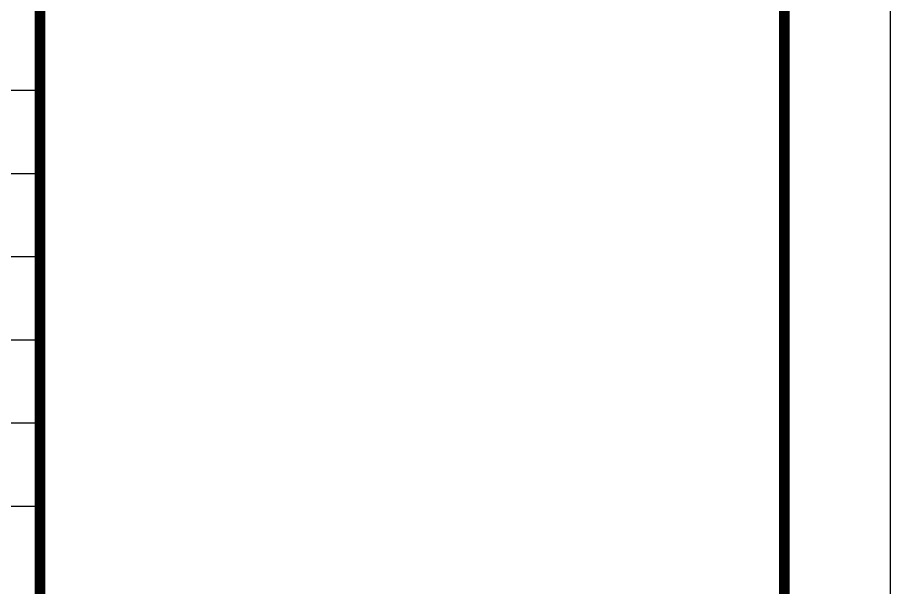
# Model space of a CAD drawing. Extents: x 1051052 to 1482120, y -981644 to -673261.
# Drawn here: x 1283076 to 1291288, y -854346 to -848986 of the extents above; entities that cross this region are included whole.
import ezdxf

# ---------------------------------------------------------------- set-up
doc = ezdxf.new("R2010")
doc.units = 0
doc.header["$LTSCALE"] = 1000
doc.header["$MEASUREMENT"] = 0
doc.layers.add('TAB', color=7, linetype='Continuous', lineweight=25)
doc.layers.add('TK', color=142, linetype='Continuous')
doc.layers.add('填充', color=8, linetype='Continuous')

# ---------------------------------------------------------------- blocks, each defined once
blk = doc.blocks.new('A$C05385F37')
at = {"layer": 'TK'}
blk.add_line((-1000, -1000), (-1000, -26100.1), dxfattribs=at)
at = {"layer": 'TK', "const_width": 100}
blk.add_lwpolyline([(-8000, -1000), (-8000, -41000)], dxfattribs=at)
blk = doc.blocks.new('A2K')
at = {"layer": 'TK'}
blk.add_lwpolyline([(0, 0), (59400, 0), (59400, 42000), (0, 42000)], close=True, dxfattribs=at)
at = {"layer": 'TK', "const_width": 100}
blk.add_lwpolyline([(2500, 1000), (58400, 1000), (58400, 41000), (2500, 41000)], close=True, dxfattribs=at)
at = {"color": 4}
blk.add_blockref('A$C05385F37', (59400, 42000), dxfattribs=at)

msp = doc.modelspace()

# ---------------------------------------------------------------- linework, layer by layer
at = {"layer": 'TAB'}
for p, q in [((1283287.739, -831673.877), (1283287.739, -868446.675)), ((1260011.339, -849669.075), (1283287.739, -849669.075)), ((1260011.339, -850451.475), (1283287.739, -850451.475)), ((1260011.339, -851233.875), (1283287.739, -851233.875)), ((1258837.739, -852016.275), (1283287.739, -852016.275)), ((1260011.339, -852798.675), (1283287.739, -852798.675)), ((1260011.339, -853581.075), (1283287.739, -853581.075))]:
    msp.add_line(p, q, dxfattribs=at)

# ---------------------------------------------------------------- block references
at = {"layer": '填充'}
msp.add_blockref('A2K', (1231887.738, -870229.077), dxfattribs=at)

doc.saveas('drawing.dxf')
